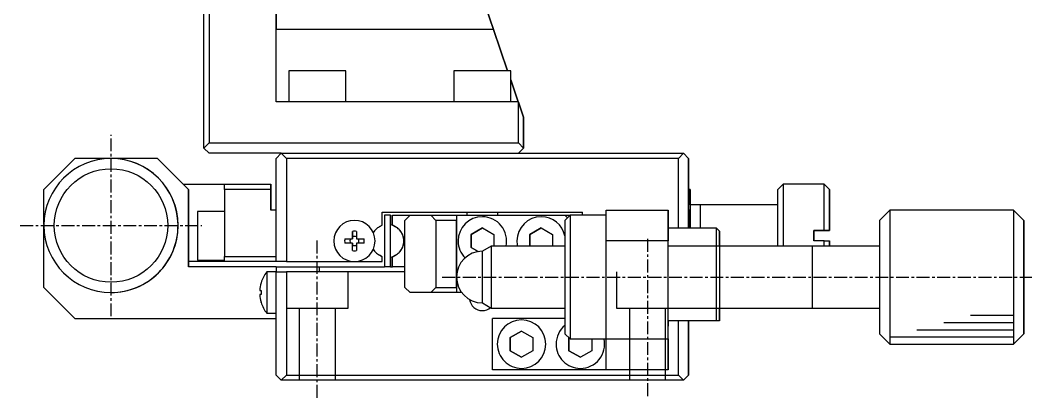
# Model space of a CAD drawing. Extents: x 93 to 296, y 41 to 278.
# Drawn here: x 198.4 to 296.4, y 64.1 to 100.7 of the extents above; entities that cross this region are included whole.
import ezdxf

# ---------------------------------------------------------------- set-up
doc = ezdxf.new("R2010")
doc.units = 0
doc.linetypes.add('CENTER', pattern=[2, 1.25, -0.25, 0.25, -0.25])
doc.layers.get('0').update_dxf_attribs({"linetype": 'CONTINUOUS'})
doc.layers.add('CENTER', color=1, linetype='CENTER')

# ---------------------------------------------------------------- blocks, each defined once
blk = doc.blocks.new('AID5644')
at = {"color": 3, "linetype": 'CONTINUOUS'}
for p, q in [((322.014876, 89.365071), (328.790005, 89.365071)), ((324.627311, 90.065071), (328.790005, 90.065071)), ((319.40244, 88.665071), (328.790005, 88.665071)), ((316.790005, 87.965071), (328.790005, 87.965071))]:
    blk.add_line(p, q, dxfattribs=at)
at = {"color": 7, "linetype": 'CONTINUOUS'}
blk.add_line((316.790005, 87.265071), (328.790005, 87.265071), dxfattribs=at)

msp = doc.modelspace()

# ---------------------------------------------------------------- linework, layer by layer
at = {"color": 7, "linetype": 'CONTINUOUS'}
for p, q in [((223.159, 161.05), (223.159, 99.849)), ((223.159, 92.849), (223.159, 161.05)), ((244.232, 99.849), (223.159, 161.05)), ((223.159, 161.05), (244.232, 99.849)), ((216.659, 122.849), (216.659, 88.849)), ((216.159, 88.349), (216.159, 122.349)), ((245.61, 95.849), (244.232, 99.849)), ((244.232, 99.849), (245.609, 95.849)), ((227.159, 95.849), (224.409, 95.849)), ((224.409, 95.849), (224.409, 92.849)), ((229.909, 95.849), (227.159, 95.849)), ((229.909, 92.849), (229.909, 95.849)), ((243.159, 95.849), (240.409, 95.849)), ((240.409, 95.849), (240.409, 92.849)), ((245.909, 95.849), (243.159, 95.849)), ((245.909, 92.849), (245.909, 95.849)), ((246.643, 92.849), (245.909, 94.981)), ((245.909, 94.98), (246.642, 92.849)), ((246.642, 92.849), (223.159, 92.849)), ((246.642, 92.849), (246.642, 92.849)), ((246.659, 92.801), (246.642, 92.849)), ((246.643, 92.849), (246.659, 92.801)), ((246.643, 92.849), (246.643, 92.849)), ((247.159, 91.349), (246.659, 92.801)), ((246.659, 92.801), (247.159, 91.349)), ((246.659, 88.849), (246.659, 92.801)), ((247.159, 88.349), (247.159, 91.349)), ((247.159, 91.349), (247.159, 91.349)), ((247.159, 91.349), (247.159, 88.349)), ((216.659, 88.849), (216.159, 88.349)), ((216.159, 88.349), (216.659, 87.849)), ((216.659, 88.849), (246.659, 88.849)), ((247.159, 88.349), (246.659, 88.849)), ((247.159, 88.349), (246.659, 87.849)), ((246.659, 87.849), (247.159, 88.349)), ((247.159, 88.349), (247.159, 88.349)), ((203.659, 87.349), (200.659, 84.349)), ((207.158, 87.349), (203.659, 87.349)), ((211.659, 87.349), (207.158, 87.349)), ((207.158, 87.349), (207.158, 87.349)), ((211.659, 87.349), (214.659, 84.349)), ((214.659, 84.349), (211.659, 87.349)), ((211.659, 87.349), (211.659, 87.349)), ((223.659, 87.849), (216.659, 87.849)), ((223.159, 87.349), (223.659, 87.849)), ((223.159, 77.349), (223.159, 87.349)), ((223.659, 87.849), (224.159, 87.349)), ((223.659, 87.849), (225.659, 87.849)), ((262.159, 87.349), (224.159, 87.349)), ((224.159, 87.349), (224.159, 77.349)), ((225.659, 87.849), (241.659, 87.849)), ((225.659, 87.849), (225.659, 87.849)), ((225.659, 87.849), (225.659, 87.849)), ((241.659, 87.849), (241.859, 87.849)), ((241.659, 87.849), (241.659, 87.849)), ((241.859, 87.849), (257.659, 87.849)), ((241.859, 87.849), (241.859, 87.849)), ((257.659, 87.849), (262.659, 87.849)), ((257.659, 87.849), (257.659, 87.849)), ((257.659, 87.849), (257.659, 87.849)), ((262.159, 87.349), (262.659, 87.849)), ((262.159, 80.599), (262.159, 87.349)), ((263.159, 87.349), (262.659, 87.849)), ((262.659, 87.849), (263.159, 87.349)), ((262.659, 87.849), (262.659, 87.849)), ((263.159, 87.349), (263.159, 80.599)), ((263.159, 84.349), (263.159, 87.349)), ((263.159, 87.349), (263.159, 87.349)), ((200.659, 80.94), (200.659, 84.349)), ((214.159, 84.849), (218.159, 84.849)), ((214.659, 84.349), (214.659, 76.849)), ((214.659, 76.849), (214.659, 84.349)), ((214.659, 84.349), (214.659, 84.349)), ((218.159, 84.849), (222.659, 84.849)), ((218.159, 84.349), (218.159, 84.849)), ((218.159, 84.349), (218.159, 77.849)), ((222.659, 84.349), (218.159, 84.349)), ((222.659, 84.349), (222.659, 84.849)), ((222.659, 84.849), (222.659, 84.349)), ((222.659, 84.849), (222.659, 84.849)), ((222.659, 84.349), (222.659, 82.349)), ((222.659, 82.349), (222.659, 84.349)), ((263.159, 82.349), (263.159, 84.349)), ((263.309, 84.349), (263.159, 84.349)), ((263.309, 82.849), (263.309, 84.349)), ((263.309, 84.349), (263.309, 82.349)), ((263.309, 84.349), (263.309, 84.349)), ((272.309, 84.849), (271.809, 84.349)), ((271.809, 79.849), (271.809, 84.349)), ((276.309, 84.849), (272.309, 84.849)), ((272.309, 84.849), (272.309, 79.849)), ((276.309, 80.349), (276.309, 84.849)), ((276.809, 84.349), (276.309, 84.849)), ((276.809, 80.349), (276.809, 84.349)), ((276.809, 84.349), (276.809, 80.349)), ((264.309, 82.849), (263.309, 82.849)), ((263.309, 82.849), (263.309, 80.599)), ((271.809, 82.849), (264.309, 82.849)), ((264.309, 80.599), (264.309, 82.849)), ((264.309, 80.599), (264.309, 82.849)), ((218.159, 82.199), (215.559, 82.199)), ((215.559, 82.199), (215.559, 77.499)), ((223.159, 82.349), (222.659, 82.349)), ((233.459, 82.149), (244.459, 82.149)), ((233.459, 80.893), (233.459, 82.149)), ((233.459, 80.893), (233.459, 82.149)), ((233.659, 81.849), (233.659, 76.849)), ((234.259, 81.849), (233.659, 81.849)), ((234.259, 76.849), (234.259, 81.849)), ((234.259, 81.849), (234.259, 80.908)), ((234.259, 81.849), (234.259, 81.849)), ((234.459, 81.849), (236.158, 81.849)), ((234.459, 80.893), (234.459, 81.849)), ((236.158, 81.849), (235.658, 81.349)), ((236.158, 81.849), (236.859, 81.849)), ((236.859, 81.849), (238.158, 81.849)), ((236.859, 81.849), (236.859, 81.849)), ((238.158, 81.849), (240.658, 81.849)), ((238.658, 81.349), (238.158, 81.849)), ((240.658, 81.849), (246.859, 81.849)), ((240.658, 81.849), (240.658, 75.881)), ((240.658, 81.849), (240.658, 81.849)), ((240.658, 81.849), (240.658, 81.349)), ((241.659, 82.149), (241.659, 81.849)), ((244.459, 82.149), (244.659, 82.149)), ((244.459, 82.149), (244.459, 82.149)), ((244.659, 82.149), (252.859, 82.149)), ((244.659, 81.849), (244.659, 82.149)), ((246.859, 81.849), (251.158, 81.849)), ((246.859, 81.849), (246.859, 81.849)), ((251.658, 81.849), (251.158, 81.349)), ((251.408, 81.599), (251.158, 81.849)), ((251.159, 81.849), (251.408, 81.599)), ((251.159, 81.849), (251.658, 81.849)), ((255.158, 81.849), (251.658, 81.849)), ((252.859, 81.849), (252.859, 82.149)), ((255.158, 82.349), (261.158, 82.349)), ((255.158, 79.349), (255.158, 82.349)), ((261.158, 80.599), (261.158, 82.349)), ((261.158, 82.349), (261.158, 82.349)), ((261.158, 82.349), (261.158, 79.349)), ((263.159, 80.599), (263.159, 82.349)), ((263.309, 80.599), (263.309, 82.349)), ((263.309, 80.599), (263.309, 81.499)), ((282.658, 82.349), (281.658, 81.349)), ((294.658, 82.349), (282.658, 82.349)), ((295.658, 81.349), (294.658, 82.349)), ((200.659, 74.849), (200.659, 80.758)), ((233.165, 80.724), (233.459, 80.893)), ((233.193, 80.739), (233.459, 80.893)), ((233.459, 80.893), (233.459, 80.893)), ((234.259, 77.699), (234.259, 80.999)), ((234.259, 80.908), (234.259, 80.999)), ((234.259, 80.999), (234.259, 80.908)), ((234.259, 80.908), (234.259, 80.999)), ((234.259, 80.999), (234.259, 80.908)), ((234.259, 80.908), (234.259, 80.999)), ((234.259, 80.999), (234.259, 80.908)), ((234.259, 80.908), (234.259, 80.999)), ((234.259, 80.999), (234.259, 80.908)), ((234.259, 80.908), (234.259, 80.999)), ((234.259, 80.999), (234.259, 80.908)), ((234.259, 80.908), (234.259, 80.999)), ((234.259, 80.999), (234.259, 80.908)), ((234.259, 80.908), (234.259, 80.999)), ((234.259, 80.999), (234.259, 80.908)), ((234.259, 80.999), (234.259, 80.908)), ((234.459, 80.893), (234.752, 80.724)), ((235.658, 74.849), (235.658, 81.349)), ((238.658, 81.349), (238.658, 74.849)), ((240.658, 81.349), (238.658, 81.349)), ((240.658, 74.849), (240.658, 81.349)), ((243.158, 80.619), (242.058, 79.984)), ((242.058, 79.984), (243.158, 80.619)), ((243.158, 80.619), (244.258, 79.984)), ((248.858, 80.619), (247.758, 79.984)), ((247.758, 79.984), (248.858, 80.619)), ((248.858, 80.619), (249.958, 79.984)), ((265.858, 80.599), (261.158, 80.599)), ((261.158, 75.849), (261.158, 80.599)), ((265.858, 71.599), (265.858, 80.599)), ((266.158, 80.299), (265.858, 80.599)), ((229.83, 79.549), (230.559, 79.549)), ((230.559, 80.278), (230.559, 79.735)), ((230.559, 79.549), (230.559, 80.278)), ((230.559, 79.735), (230.559, 79.549)), ((230.959, 80.278), (230.959, 79.549)), ((230.959, 79.549), (231.687, 79.549)), ((242.058, 79.984), (242.058, 78.714)), ((242.058, 78.714), (242.058, 79.984)), ((244.258, 79.984), (244.258, 78.849)), ((247.758, 79.984), (247.758, 78.849)), ((247.758, 78.849), (247.758, 79.984)), ((249.958, 79.984), (249.958, 78.849)), ((266.158, 78.849), (266.158, 80.299)), ((266.158, 80.299), (266.158, 71.599)), ((271.809, 78.849), (271.809, 79.849)), ((272.309, 79.849), (272.309, 78.849)), ((275.309, 80.349), (276.309, 80.349)), ((276.309, 80.349), (275.309, 80.349)), ((275.309, 80.349), (275.309, 80.349)), ((275.309, 79.349), (275.309, 80.349)), ((275.309, 80.349), (275.309, 79.349)), ((276.309, 80.349), (276.809, 80.349)), ((276.809, 80.349), (276.309, 80.349)), ((276.809, 80.349), (276.809, 80.349)), ((230.559, 79.149), (229.83, 79.149)), ((230.559, 79.149), (230.559, 78.963)), ((230.559, 78.42), (230.559, 79.149)), ((230.559, 78.42), (230.559, 78.963)), ((231.687, 79.149), (230.959, 79.149)), ((230.959, 79.149), (230.959, 78.42)), ((242.058, 78.714), (242.749, 78.315)), ((242.749, 78.315), (242.058, 78.714)), ((244.024, 78.849), (243.158, 78.349)), ((251.158, 78.849), (244.024, 78.849)), ((244.024, 78.849), (244.024, 75.822)), ((255.158, 69.849), (255.158, 79.349)), ((261.158, 79.349), (255.158, 79.349)), ((261.158, 69.849), (261.158, 79.349)), ((275.163, 78.849), (261.158, 78.849)), ((281.658, 78.849), (275.153, 78.849)), ((276.309, 79.349), (275.309, 79.349)), ((276.309, 78.849), (276.309, 79.349)), ((276.309, 79.349), (276.809, 79.349)), ((276.809, 79.349), (276.809, 78.849)), ((276.809, 78.849), (276.809, 79.349)), ((276.809, 79.349), (276.809, 79.349)), ((215.559, 77.499), (218.159, 77.499)), ((218.159, 77.849), (223.159, 77.849)), ((218.159, 77.349), (218.159, 77.849)), ((233.459, 77.805), (233.165, 77.974)), ((233.459, 77.805), (233.193, 77.959)), ((233.459, 77.349), (233.459, 77.805)), ((233.459, 77.805), (233.459, 77.805)), ((233.459, 77.349), (233.459, 77.805)), ((234.259, 77.699), (234.259, 77.79)), ((234.259, 77.699), (234.259, 77.79)), ((234.259, 77.699), (234.259, 77.79)), ((234.259, 77.699), (234.259, 77.79)), ((234.259, 77.699), (234.259, 77.79)), ((234.259, 77.699), (234.259, 77.79)), ((234.259, 77.699), (234.259, 77.79)), ((234.259, 77.79), (234.259, 77.699)), ((234.259, 77.79), (234.259, 77.699)), ((234.259, 77.79), (234.259, 77.699)), ((234.259, 77.79), (234.259, 77.699)), ((234.259, 77.79), (234.259, 76.849)), ((234.259, 77.79), (234.259, 77.699)), ((234.259, 77.79), (234.259, 77.699)), ((234.259, 77.79), (234.259, 77.699)), ((234.259, 77.79), (234.259, 77.699)), ((234.752, 77.974), (234.459, 77.805)), ((234.459, 76.849), (234.459, 77.805)), ((234.659, 77.924), (234.659, 77.92)), ((243.158, 75.826), (243.158, 78.349)), ((218.159, 77.349), (214.659, 77.349)), ((223.159, 76.849), (214.659, 76.849)), ((223.159, 77.349), (218.159, 77.349)), ((224.159, 77.349), (223.159, 77.349)), ((223.159, 76.849), (227.359, 76.849)), ((223.159, 76.849), (223.159, 76.349)), ((224.159, 77.349), (230.759, 77.349)), ((227.359, 76.849), (233.659, 76.849)), ((227.359, 76.349), (227.359, 76.849)), ((230.759, 77.349), (233.459, 77.349)), ((233.459, 77.349), (233.459, 77.349)), ((234.259, 76.849), (233.659, 76.849)), ((234.259, 76.849), (234.459, 76.849)), ((234.259, 76.849), (234.259, 76.849)), ((235.658, 76.849), (234.459, 76.849)), ((222.261, 76.349), (222.261, 72.349)), ((223.159, 76.349), (222.261, 76.349)), ((223.159, 66.349), (223.159, 76.349)), ((223.159, 76.349), (224.159, 76.349)), ((224.159, 76.349), (224.159, 66.349)), ((235.658, 76.349), (224.159, 76.349)), ((240.658, 75.817), (240.658, 74.349)), ((243.158, 73.349), (243.158, 75.826)), ((244.024, 75.822), (244.024, 72.849)), ((261.158, 71.599), (261.158, 75.849)), ((200.659, 74.849), (203.659, 71.849)), ((221.572, 74.549), (221.703, 74.549)), ((221.703, 75.278), (221.703, 75.299)), ((221.703, 75.299), (221.703, 75.278)), ((221.703, 74.549), (221.703, 74.149)), ((235.658, 74.849), (236.158, 74.349)), ((238.158, 74.349), (238.658, 74.849)), ((238.658, 74.849), (240.658, 74.849)), ((240.658, 74.849), (240.658, 74.349)), ((207.158, 74.349), (207.158, 74.349)), ((221.703, 74.149), (221.572, 74.149)), ((238.158, 74.349), (236.158, 74.349)), ((240.658, 74.349), (238.158, 74.349)), ((241.158, 74.349), (240.658, 74.349)), ((240.658, 74.349), (240.658, 74.349)), ((221.703, 73.42), (221.703, 73.399)), ((221.703, 73.399), (221.703, 73.42)), ((243.158, 73.349), (244.024, 72.849)), ((244.024, 72.849), (251.158, 72.849)), ((261.158, 72.849), (275.163, 72.849)), ((266.158, 71.599), (266.158, 72.849)), ((275.153, 72.849), (281.658, 72.849)), ((203.659, 71.849), (223.159, 71.849)), ((222.261, 72.349), (223.159, 72.349)), ((244.158, 66.849), (244.158, 71.849)), ((251.158, 71.849), (244.158, 71.849)), ((265.858, 71.599), (261.158, 71.599)), ((261.158, 71.599), (261.158, 71.099)), ((261.158, 71.099), (261.158, 71.599)), ((261.159, 66.849), (261.159, 71.599)), ((262.159, 66.349), (262.159, 71.599)), ((263.159, 66.349), (263.159, 71.599)), ((263.159, 71.599), (263.159, 66.349)), ((263.159, 71.599), (263.159, 71.549)), ((263.159, 71.599), (263.159, 71.549)), ((266.158, 71.599), (265.858, 71.599)), ((246.958, 70.619), (245.858, 69.984)), ((245.858, 69.984), (246.958, 70.619)), ((246.958, 70.619), (248.058, 69.984)), ((263.159, 71.549), (263.159, 71.549)), ((245.858, 69.984), (245.858, 68.714)), ((245.858, 68.714), (245.858, 69.984)), ((248.058, 69.984), (248.058, 68.714)), ((251.158, 70.349), (251.658, 69.849)), ((251.558, 69.949), (251.558, 68.714)), ((251.558, 68.714), (251.558, 69.949)), ((251.658, 69.849), (255.158, 69.849)), ((253.758, 69.849), (253.758, 68.714)), ((255.158, 69.849), (261.158, 69.849)), ((255.158, 66.849), (255.158, 69.849)), ((261.158, 69.849), (261.158, 66.849)), ((263.159, 67.774), (263.159, 69.924)), ((263.159, 69.924), (263.159, 68.849)), ((263.159, 67.774), (263.159, 69.924)), ((263.159, 69.924), (263.159, 68.849)), ((281.658, 70.349), (282.658, 69.349)), ((294.658, 69.349), (295.658, 70.349)), ((245.858, 68.714), (246.958, 68.079)), ((246.958, 68.079), (245.858, 68.714)), ((248.058, 68.714), (246.958, 68.079)), ((251.558, 68.714), (252.658, 68.079)), ((252.658, 68.079), (251.558, 68.714)), ((253.758, 68.714), (252.658, 68.079)), ((263.159, 68.849), (263.159, 67.774)), ((263.159, 68.849), (263.159, 67.774)), ((255.158, 66.849), (244.158, 66.849)), ((261.158, 66.849), (255.158, 66.849)), ((261.158, 66.849), (261.159, 66.849)), ((223.659, 65.849), (223.159, 66.349)), ((224.159, 66.349), (223.659, 65.849)), ((262.659, 65.849), (223.659, 65.849)), ((224.159, 66.349), (262.159, 66.349)), ((262.659, 65.849), (262.159, 66.349)), ((262.659, 65.849), (263.159, 66.349)), ((263.159, 66.349), (262.659, 65.849)), ((262.659, 65.849), (263.009, 66.199)), ((263.009, 66.199), (262.659, 65.849)), ((262.659, 65.849), (262.659, 65.849)), ((262.659, 65.849), (262.659, 65.849)), ((262.659, 65.849), (262.659, 65.849)), ((263.009, 66.199), (263.009, 66.199)), ((263.159, 66.349), (263.159, 66.349))]:
    msp.add_line(p, q, dxfattribs=at)
at = {"color": 9, "linetype": 'CONTINUOUS'}
for p, q in [((244.232, 99.849), (223.159, 99.849)), ((263.309, 82.349), (263.159, 82.349)), ((275.158, 75.822), (275.158, 78.849)), ((275.158, 72.849), (275.158, 75.822))]:
    msp.add_line(p, q, dxfattribs=at)
at = {"color": 3, "linetype": 'CONTINUOUS'}
for p, q in [((230.159, 72.849), (230.159, 76.349)), ((256.159, 76.349), (256.159, 72.849)), ((224.159, 72.849), (230.159, 72.849)), ((225.409, 72.849), (225.409, 65.849)), ((225.409, 72.849), (225.409, 65.849)), ((228.909, 65.849), (228.909, 72.849)), ((228.909, 65.849), (228.909, 72.849)), ((256.159, 72.849), (262.159, 72.849)), ((257.409, 72.849), (257.409, 65.849)), ((257.409, 72.849), (257.409, 65.849)), ((260.909, 65.849), (260.909, 72.849)), ((260.909, 65.849), (260.909, 72.849))]:
    msp.add_line(p, q, dxfattribs=at)
at = {"color": 7, "linetype": 'CONTINUOUS'}
for points in [[(223.159, 92.849, 0), (223.159, 92.85, 0), (223.159, 92.851, 0), (223.159, 92.854, 0), (223.159, 92.857, 0), (223.159, 92.862, 0), (223.159, 92.868, 0), (223.159, 92.875, 0), (223.159, 92.883, 0), (223.159, 92.892, 0), (223.159, 92.902, 0), (223.159, 92.913, 0), (223.159, 92.925, 0), (223.159, 92.938, 0), (223.159, 92.952, 0), (223.159, 92.967, 0), (223.159, 92.984, 0), (223.159, 93.001, 0), (223.159, 93.019, 0), (223.159, 93.038, 0), (223.159, 93.059, 0), (223.159, 93.08, 0), (223.159, 93.103, 0), (223.159, 93.126, 0), (223.159, 93.15, 0), (223.159, 93.176, 0), (223.159, 93.202, 0), (223.159, 93.23, 0), (223.159, 93.258, 0), (223.159, 93.288, 0), (223.159, 93.318, 0), (223.159, 93.349, 0), (223.159, 93.382, 0), (223.159, 93.415, 0), (223.159, 93.45, 0), (223.159, 93.485, 0), (223.159, 93.521, 0), (223.159, 93.558, 0), (223.159, 93.596, 0), (223.159, 93.635, 0), (223.159, 93.675, 0), (223.159, 93.716, 0), (223.159, 93.758, 0), (223.159, 93.801, 0), (223.159, 93.845, 0), (223.159, 93.889, 0), (223.159, 93.935, 0), (223.159, 93.981, 0), (223.159, 94.029, 0), (223.159, 94.077, 0), (223.159, 94.126, 0), (223.159, 94.176, 0), (223.159, 94.227, 0), (223.159, 94.278, 0), (223.159, 94.331, 0), (223.159, 94.384, 0), (223.159, 94.438, 0), (223.159, 94.493, 0), (223.159, 94.549, 0), (223.159, 94.605, 0), (223.159, 94.662, 0), (223.159, 94.72, 0), (223.159, 94.779, 0), (223.159, 94.839, 0), (223.159, 94.899, 0), (223.159, 94.96, 0), (223.159, 95.022, 0), (223.159, 95.085, 0), (223.159, 95.148, 0), (223.159, 95.212, 0), (223.159, 95.277, 0), (223.159, 95.342, 0), (223.159, 95.408, 0), (223.159, 95.475, 0), (223.159, 95.542, 0), (223.159, 95.61, 0), (223.159, 95.679, 0), (223.159, 95.748, 0), (223.159, 95.818, 0), (223.159, 95.889, 0), (223.159, 95.96, 0), (223.159, 96.032, 0), (223.159, 96.104, 0), (223.159, 96.177, 0), (223.159, 96.25, 0), (223.159, 96.324, 0), (223.159, 96.399, 0), (223.159, 96.474, 0), (223.159, 96.549, 0), (223.159, 96.625, 0), (223.159, 96.702, 0), (223.159, 96.779, 0), (223.159, 96.856, 0), (223.159, 96.934, 0), (223.159, 97.012, 0), (223.159, 97.091, 0), (223.159, 97.17, 0), (223.159, 97.25, 0), (223.159, 97.33, 0), (223.159, 97.41, 0), (223.159, 97.491, 0), (223.159, 97.572, 0), (223.159, 97.653, 0), (223.159, 97.735, 0), (223.159, 97.817, 0), (223.159, 97.899, 0), (223.159, 97.982, 0), (223.159, 98.065, 0), (223.159, 98.148, 0), (223.159, 98.232, 0), (223.159, 98.315, 0), (223.159, 98.399, 0), (223.159, 98.483, 0), (223.159, 98.568, 0), (223.159, 98.652, 0), (223.159, 98.737, 0), (223.159, 98.822, 0), (223.159, 98.907, 0), (223.159, 98.992, 0), (223.159, 99.077, 0), (223.159, 99.163, 0), (223.159, 99.248, 0), (223.159, 99.334, 0), (223.159, 99.42, 0), (223.159, 99.505, 0), (223.159, 99.591, 0), (223.159, 99.677, 0), (223.159, 99.763, 0), (223.159, 99.849, 0)], [(251.658, 81.849, 0), (251.658, 81.847, 0), (251.658, 81.842, 0), (251.658, 81.833, 0), (251.658, 81.82, 0), (251.658, 81.804, 0), (251.658, 81.784, 0), (251.658, 81.761, 0), (251.658, 81.734, 0), (251.658, 81.703, 0), (251.658, 81.669, 0), (251.658, 81.632, 0), (251.658, 81.591, 0), (251.658, 81.546, 0), (251.658, 81.498, 0), (251.658, 81.447, 0), (251.658, 81.392, 0), (251.658, 81.334, 0), (251.658, 81.273, 0), (251.658, 81.208, 0), (251.658, 81.141, 0), (251.658, 81.07, 0), (251.658, 80.995, 0), (251.658, 80.918, 0), (251.658, 80.838, 0), (251.658, 80.754, 0), (251.658, 80.668, 0), (251.658, 80.579, 0), (251.658, 80.487, 0), (251.658, 80.392, 0), (251.658, 80.295, 0), (251.658, 80.195, 0), (251.658, 80.092, 0), (251.658, 79.986, 0), (251.658, 79.878, 0), (251.658, 79.768, 0), (251.658, 79.655, 0), (251.658, 79.54, 0), (251.658, 79.423, 0), (251.658, 79.304, 0), (251.658, 79.182, 0), (251.658, 79.059, 0), (251.658, 78.934, 0), (251.658, 78.806, 0), (251.658, 78.677, 0), (251.658, 78.547, 0), (251.658, 78.414, 0), (251.658, 78.28, 0), (251.658, 78.145, 0), (251.658, 78.008, 0), (251.658, 77.87, 0), (251.658, 77.731, 0), (251.658, 77.591, 0), (251.658, 77.449, 0), (251.658, 77.307, 0), (251.658, 77.164, 0), (251.658, 77.019, 0), (251.658, 76.875, 0), (251.658, 76.729, 0), (251.658, 76.583, 0), (251.658, 76.437, 0), (251.658, 76.29, 0), (251.658, 76.143, 0), (251.658, 75.996, 0), (251.658, 75.849, 0), (251.658, 75.702, 0), (251.658, 75.555, 0), (251.658, 75.408, 0), (251.658, 75.261, 0), (251.658, 75.115, 0), (251.658, 74.969, 0), (251.658, 74.823, 0), (251.658, 74.678, 0), (251.658, 74.534, 0), (251.658, 74.391, 0), (251.658, 74.249, 0), (251.658, 74.107, 0), (251.658, 73.967, 0), (251.658, 73.828, 0), (251.658, 73.69, 0), (251.658, 73.553, 0), (251.658, 73.418, 0), (251.658, 73.284, 0), (251.658, 73.151, 0), (251.658, 73.021, 0), (251.658, 72.892, 0), (251.658, 72.764, 0), (251.658, 72.639, 0), (251.658, 72.516, 0), (251.658, 72.394, 0), (251.658, 72.275, 0), (251.658, 72.158, 0), (251.658, 72.043, 0), (251.658, 71.93, 0), (251.658, 71.82, 0), (251.658, 71.712, 0), (251.658, 71.606, 0), (251.658, 71.504, 0), (251.658, 71.403, 0), (251.658, 71.306, 0), (251.658, 71.211, 0), (251.658, 71.119, 0), (251.658, 71.03, 0), (251.658, 70.944, 0), (251.658, 70.86, 0), (251.658, 70.78, 0), (251.658, 70.703, 0), (251.658, 70.629, 0), (251.658, 70.558, 0), (251.658, 70.49, 0), (251.658, 70.425, 0), (251.658, 70.364, 0), (251.658, 70.306, 0), (251.658, 70.251, 0), (251.658, 70.2, 0), (251.658, 70.152, 0), (251.658, 70.107, 0), (251.658, 70.066, 0), (251.658, 70.029, 0), (251.658, 69.995, 0), (251.658, 69.964, 0), (251.658, 69.937, 0), (251.658, 69.914, 0), (251.658, 69.894, 0), (251.658, 69.878, 0), (251.658, 69.865, 0), (251.658, 69.856, 0), (251.658, 69.851, 0), (251.658, 69.849, 0)], [(282.658, 82.349, 0), (282.658, 82.349, 0), (282.658, 82.347, 0), (282.658, 82.344, 0), (282.658, 82.341, 0), (282.658, 82.337, 0), (282.658, 82.331, 0), (282.658, 82.325, 0), (282.658, 82.317, 0), (282.658, 82.309, 0), (282.658, 82.299, 0), (282.658, 82.289, 0), (282.658, 82.278, 0), (282.658, 82.266, 0), (282.658, 82.252, 0), (282.658, 82.238, 0), (282.658, 82.223, 0), (282.658, 82.206, 0), (282.658, 82.189, 0), (282.658, 82.171, 0), (282.658, 82.152, 0), (282.658, 82.132, 0), (282.658, 82.111, 0), (282.658, 82.089, 0), (282.658, 82.066, 0), (282.658, 82.042, 0), (282.658, 82.017, 0), (282.658, 81.991, 0), (282.658, 81.965, 0), (282.658, 81.937, 0), (282.658, 81.909, 0), (282.658, 81.879, 0), (282.658, 81.849, 0), (282.658, 81.817, 0), (282.658, 81.785, 0), (282.658, 81.752, 0), (282.658, 81.718, 0), (282.658, 81.683, 0), (282.658, 81.647, 0), (282.658, 81.61, 0), (282.658, 81.573, 0), (282.658, 81.534, 0), (282.658, 81.495, 0), (282.658, 81.455, 0), (282.658, 81.414, 0), (282.658, 81.372, 0), (282.658, 81.329, 0), (282.658, 81.286, 0), (282.658, 81.241, 0), (282.658, 81.196, 0), (282.658, 81.15, 0), (282.658, 81.103, 0), (282.658, 81.055, 0), (282.658, 81.007, 0), (282.658, 80.958, 0), (282.658, 80.908, 0), (282.658, 80.857, 0), (282.658, 80.806, 0), (282.658, 80.753, 0), (282.658, 80.7, 0), (282.658, 80.647, 0), (282.658, 80.592, 0), (282.658, 80.537, 0), (282.658, 80.481, 0), (282.658, 80.424, 0), (282.658, 80.367, 0), (282.658, 80.309, 0), (282.658, 80.25, 0), (282.658, 80.191, 0), (282.658, 80.131, 0), (282.658, 80.07, 0), (282.658, 80.009, 0), (282.658, 79.947, 0), (282.658, 79.884, 0), (282.658, 79.821, 0), (282.658, 79.757, 0), (282.658, 79.693, 0), (282.658, 79.628, 0), (282.658, 79.562, 0), (282.658, 79.496, 0), (282.658, 79.43, 0), (282.658, 79.362, 0), (282.658, 79.294, 0), (282.658, 79.226, 0), (282.658, 79.157, 0), (282.658, 79.088, 0), (282.658, 79.018, 0), (282.658, 78.948, 0), (282.658, 78.877, 0), (282.658, 78.806, 0), (282.658, 78.734, 0), (282.658, 78.662, 0), (282.658, 78.59, 0), (282.658, 78.517, 0), (282.658, 78.444, 0), (282.658, 78.37, 0), (282.658, 78.296, 0), (282.658, 78.221, 0), (282.658, 78.146, 0), (282.658, 78.071, 0), (282.658, 77.995, 0), (282.658, 77.919, 0), (282.658, 77.843, 0), (282.658, 77.767, 0), (282.658, 77.69, 0), (282.658, 77.613, 0), (282.658, 77.536, 0), (282.658, 77.458, 0), (282.658, 77.38, 0), (282.658, 77.302, 0), (282.658, 77.224, 0), (282.658, 77.145, 0), (282.658, 77.067, 0), (282.658, 76.988, 0), (282.658, 76.909, 0), (282.658, 76.829, 0), (282.658, 76.75, 0), (282.658, 76.67, 0), (282.658, 76.591, 0), (282.658, 76.511, 0), (282.658, 76.431, 0), (282.658, 76.351, 0), (282.658, 76.271, 0), (282.658, 76.191, 0), (282.658, 76.111, 0), (282.658, 76.031, 0), (282.658, 75.951, 0), (282.658, 75.87, 0), (282.658, 75.79, 0)], [(294.658, 82.349, 0), (294.658, 82.347, 0), (294.658, 82.341, 0), (294.658, 82.331, 0), (294.658, 82.318, 0), (294.658, 82.3, 0), (294.658, 82.279, 0), (294.658, 82.253, 0), (294.658, 82.224, 0), (294.658, 82.191, 0), (294.658, 82.154, 0), (294.658, 82.114, 0), (294.658, 82.069, 0), (294.658, 82.021, 0), (294.658, 81.969, 0), (294.658, 81.913, 0), (294.658, 81.854, 0), (294.658, 81.791, 0), (294.658, 81.725, 0), (294.658, 81.655, 0), (294.658, 81.582, 0), (294.658, 81.505, 0), (294.658, 81.424, 0), (294.658, 81.341, 0), (294.658, 81.254, 0), (294.658, 81.163, 0), (294.658, 81.07, 0), (294.658, 80.973, 0), (294.658, 80.874, 0), (294.658, 80.771, 0), (294.658, 80.665, 0), (294.658, 80.557, 0), (294.658, 80.445, 0), (294.658, 80.331, 0), (294.658, 80.214, 0), (294.658, 80.095, 0), (294.658, 79.973, 0), (294.658, 79.848, 0), (294.658, 79.721, 0), (294.658, 79.592, 0), (294.658, 79.46, 0), (294.658, 79.326, 0), (294.658, 79.191, 0), (294.658, 79.053, 0), (294.658, 78.913, 0), (294.658, 78.772, 0), (294.658, 78.628, 0), (294.658, 78.483, 0), (294.658, 78.337, 0), (294.658, 78.188, 0), (294.658, 78.039, 0), (294.658, 77.888, 0), (294.658, 77.736, 0), (294.658, 77.583, 0), (294.658, 77.428, 0), (294.658, 77.273, 0), (294.658, 77.117, 0), (294.658, 76.96, 0), (294.658, 76.803, 0), (294.658, 76.645, 0), (294.658, 76.486, 0), (294.658, 76.327, 0), (294.658, 76.168, 0), (294.658, 76.008, 0), (294.658, 75.849, 0), (294.658, 75.689, 0), (294.658, 75.53, 0), (294.658, 75.371, 0), (294.658, 75.212, 0), (294.658, 75.053, 0), (294.658, 74.895, 0), (294.658, 74.738, 0), (294.658, 74.581, 0), (294.658, 74.425, 0), (294.658, 74.27, 0), (294.658, 74.115, 0), (294.658, 73.962, 0), (294.658, 73.81, 0), (294.658, 73.659, 0), (294.658, 73.51, 0), (294.658, 73.362, 0), (294.658, 73.215, 0), (294.658, 73.07, 0), (294.658, 72.927, 0), (294.658, 72.785, 0), (294.658, 72.645, 0), (294.658, 72.507, 0), (294.658, 72.371, 0), (294.658, 72.238, 0), (294.658, 72.106, 0), (294.658, 71.977, 0), (294.658, 71.85, 0), (294.658, 71.725, 0), (294.658, 71.603, 0), (294.658, 71.484, 0), (294.658, 71.367, 0), (294.658, 71.253, 0), (294.658, 71.141, 0), (294.658, 71.033, 0), (294.658, 70.927, 0), (294.658, 70.824, 0), (294.658, 70.725, 0), (294.658, 70.628, 0), (294.658, 70.535, 0), (294.658, 70.444, 0), (294.658, 70.357, 0), (294.658, 70.274, 0), (294.658, 70.193, 0), (294.658, 70.117, 0), (294.658, 70.043, 0), (294.658, 69.973, 0), (294.658, 69.907, 0), (294.658, 69.844, 0), (294.658, 69.784, 0), (294.658, 69.729, 0), (294.658, 69.677, 0), (294.658, 69.629, 0), (294.658, 69.584, 0), (294.658, 69.544, 0), (294.658, 69.507, 0), (294.658, 69.474, 0), (294.658, 69.445, 0), (294.658, 69.419, 0), (294.658, 69.398, 0), (294.658, 69.38, 0), (294.658, 69.367, 0), (294.658, 69.357, 0), (294.658, 69.351, 0), (294.658, 69.349, 0)], [(251.158, 81.349, 0), (251.158, 81.347, 0), (251.158, 81.342, 0), (251.158, 81.334, 0), (251.158, 81.323, 0), (251.158, 81.308, 0), (251.158, 81.289, 0), (251.158, 81.268, 0), (251.158, 81.243, 0), (251.158, 81.215, 0), (251.158, 81.184, 0), (251.158, 81.15, 0), (251.158, 81.112, 0), (251.158, 81.071, 0), (251.158, 81.027, 0), (251.158, 80.98, 0), (251.158, 80.93, 0), (251.158, 80.877, 0), (251.158, 80.821, 0), (251.158, 80.762, 0), (251.158, 80.7, 0), (251.158, 80.634, 0), (251.158, 80.567, 0), (251.158, 80.496, 0), (251.158, 80.422, 0), (251.158, 80.346, 0), (251.158, 80.267, 0), (251.158, 80.185, 0), (251.158, 80.1, 0), (251.158, 80.014, 0), (251.158, 79.924, 0), (251.158, 79.832, 0), (251.158, 79.738, 0), (251.158, 79.641, 0), (251.158, 79.543, 0), (251.158, 79.441, 0), (251.158, 79.338, 0), (251.158, 79.233, 0), (251.158, 79.125, 0), (251.158, 79.016, 0), (251.158, 78.905, 0), (251.158, 78.791, 0), (251.158, 78.677, 0), (251.158, 78.56, 0), (251.158, 78.442, 0), (251.158, 78.322, 0), (251.158, 78.201, 0), (251.158, 78.078, 0), (251.158, 77.954, 0), (251.158, 77.828, 0), (251.158, 77.702, 0), (251.158, 77.574, 0), (251.158, 77.445, 0), (251.158, 77.316, 0), (251.158, 77.185, 0), (251.158, 77.054, 0), (251.158, 76.922, 0), (251.158, 76.789, 0), (251.158, 76.656, 0), (251.158, 76.522, 0), (251.158, 76.388, 0), (251.158, 76.254, 0), (251.158, 76.119, 0), (251.158, 75.984, 0), (251.158, 75.849, 0), (251.158, 75.714, 0), (251.158, 75.579, 0), (251.158, 75.444, 0), (251.158, 75.31, 0), (251.158, 75.176, 0), (251.158, 75.042, 0), (251.158, 74.909, 0), (251.158, 74.776, 0), (251.158, 74.644, 0), (251.158, 74.513, 0), (251.158, 74.382, 0), (251.158, 74.252, 0), (251.158, 74.124, 0), (251.158, 73.996, 0), (251.158, 73.87, 0), (251.158, 73.744, 0), (251.158, 73.62, 0), (251.158, 73.498, 0), (251.158, 73.376, 0), (251.158, 73.256, 0), (251.158, 73.138, 0), (251.158, 73.021, 0), (251.158, 72.906, 0), (251.158, 72.793, 0), (251.158, 72.682, 0), (251.158, 72.573, 0), (251.158, 72.465, 0), (251.158, 72.36, 0), (251.158, 72.257, 0), (251.158, 72.155, 0), (251.158, 72.056, 0), (251.158, 71.96, 0), (251.158, 71.866, 0), (251.158, 71.774, 0), (251.158, 71.684, 0), (251.158, 71.597, 0), (251.158, 71.513, 0), (251.158, 71.431, 0), (251.158, 71.352, 0), (251.158, 71.276, 0), (251.158, 71.202, 0), (251.158, 71.132, 0), (251.158, 71.064, 0), (251.158, 70.998, 0), (251.158, 70.936, 0), (251.158, 70.877, 0), (251.158, 70.821, 0), (251.158, 70.768, 0), (251.158, 70.718, 0), (251.158, 70.671, 0), (251.158, 70.627, 0), (251.158, 70.586, 0), (251.158, 70.548, 0), (251.158, 70.514, 0), (251.158, 70.483, 0), (251.158, 70.455, 0), (251.158, 70.43, 0), (251.158, 70.409, 0), (251.158, 70.39, 0), (251.158, 70.376, 0), (251.158, 70.364, 0), (251.158, 70.356, 0), (251.158, 70.351, 0), (251.158, 70.349, 0)], [(281.658, 81.349, 0), (281.658, 81.349, 0), (281.658, 81.347, 0), (281.658, 81.345, 0), (281.658, 81.342, 0), (281.658, 81.338, 0), (281.658, 81.334, 0), (281.658, 81.329, 0), (281.658, 81.322, 0), (281.658, 81.315, 0), (281.658, 81.307, 0), (281.658, 81.298, 0), (281.658, 81.289, 0), (281.658, 81.278, 0), (281.658, 81.267, 0), (281.658, 81.255, 0), (281.658, 81.242, 0), (281.658, 81.228, 0), (281.658, 81.214, 0), (281.658, 81.198, 0), (281.658, 81.182, 0), (281.658, 81.165, 0), (281.658, 81.147, 0), (281.658, 81.129, 0), (281.658, 81.109, 0), (281.658, 81.089, 0), (281.658, 81.068, 0), (281.658, 81.046, 0), (281.658, 81.024, 0), (281.658, 81, 0), (281.658, 80.976, 0), (281.658, 80.951, 0), (281.658, 80.925, 0), (281.658, 80.899, 0), (281.658, 80.872, 0), (281.658, 80.844, 0), (281.658, 80.815, 0), (281.658, 80.785, 0), (281.658, 80.755, 0), (281.658, 80.724, 0), (281.658, 80.692, 0), (281.658, 80.66, 0), (281.658, 80.626, 0), (281.658, 80.592, 0), (281.658, 80.558, 0), (281.658, 80.522, 0), (281.658, 80.486, 0), (281.658, 80.449, 0), (281.658, 80.412, 0), (281.658, 80.373, 0), (281.658, 80.334, 0), (281.658, 80.295, 0), (281.658, 80.254, 0), (281.658, 80.213, 0), (281.658, 80.172, 0), (281.658, 80.13, 0), (281.658, 80.087, 0), (281.658, 80.043, 0), (281.658, 79.999, 0), (281.658, 79.954, 0), (281.658, 79.909, 0), (281.658, 79.862, 0), (281.658, 79.816, 0), (281.658, 79.768, 0), (281.658, 79.72, 0), (281.658, 79.672, 0), (281.658, 79.623, 0), (281.658, 79.573, 0), (281.658, 79.523, 0), (281.658, 79.472, 0), (281.658, 79.421, 0), (281.658, 79.369, 0), (281.658, 79.316, 0), (281.658, 79.263, 0), (281.658, 79.21, 0), (281.658, 79.156, 0), (281.658, 79.102, 0), (281.658, 79.046, 0), (281.658, 78.991, 0), (281.658, 78.935, 0), (281.658, 78.879, 0), (281.658, 78.822, 0), (281.658, 78.764, 0), (281.658, 78.707, 0), (281.658, 78.648, 0), (281.658, 78.59, 0), (281.658, 78.531, 0), (281.658, 78.471, 0), (281.658, 78.411, 0), (281.658, 78.351, 0), (281.658, 78.29, 0), (281.658, 78.23, 0), (281.658, 78.168, 0), (281.658, 78.106, 0), (281.658, 78.044, 0), (281.658, 77.982, 0), (281.658, 77.919, 0), (281.658, 77.856, 0), (281.658, 77.793, 0), (281.658, 77.729, 0), (281.658, 77.665, 0), (281.658, 77.601, 0), (281.658, 77.537, 0), (281.658, 77.472, 0), (281.658, 77.407, 0), (281.658, 77.341, 0), (281.658, 77.276, 0), (281.658, 77.21, 0), (281.658, 77.144, 0), (281.658, 77.079, 0), (281.658, 77.012, 0), (281.658, 76.946, 0), (281.658, 76.879, 0), (281.658, 76.812, 0), (281.658, 76.746, 0), (281.658, 76.678, 0), (281.658, 76.611, 0), (281.658, 76.544, 0), (281.658, 76.477, 0), (281.658, 76.409, 0), (281.658, 76.342, 0), (281.658, 76.274, 0), (281.658, 76.206, 0), (281.658, 76.138, 0), (281.658, 76.071, 0), (281.658, 76.003, 0), (281.658, 75.935, 0), (281.658, 75.867, 0), (281.658, 75.799, 0)], [(295.658, 81.349, 0), (295.658, 81.347, 0), (295.658, 81.342, 0), (295.658, 81.334, 0), (295.658, 81.323, 0), (295.658, 81.308, 0), (295.658, 81.29, 0), (295.658, 81.268, 0), (295.658, 81.243, 0), (295.658, 81.215, 0), (295.658, 81.184, 0), (295.658, 81.15, 0), (295.658, 81.112, 0), (295.658, 81.071, 0), (295.658, 81.028, 0), (295.658, 80.981, 0), (295.658, 80.93, 0), (295.658, 80.877, 0), (295.658, 80.821, 0), (295.658, 80.762, 0), (295.658, 80.7, 0), (295.658, 80.635, 0), (295.658, 80.567, 0), (295.658, 80.496, 0), (295.658, 80.422, 0), (295.658, 80.346, 0), (295.658, 80.267, 0), (295.658, 80.185, 0), (295.658, 80.101, 0), (295.658, 80.014, 0), (295.658, 79.924, 0), (295.658, 79.832, 0), (295.658, 79.738, 0), (295.658, 79.641, 0), (295.658, 79.543, 0), (295.658, 79.442, 0), (295.658, 79.338, 0), (295.658, 79.233, 0), (295.658, 79.125, 0), (295.658, 79.016, 0), (295.658, 78.905, 0), (295.658, 78.791, 0), (295.658, 78.677, 0), (295.658, 78.56, 0), (295.658, 78.442, 0), (295.658, 78.322, 0), (295.658, 78.201, 0), (295.658, 78.078, 0), (295.658, 77.954, 0), (295.658, 77.828, 0), (295.658, 77.702, 0), (295.658, 77.574, 0), (295.658, 77.446, 0), (295.658, 77.316, 0), (295.658, 77.185, 0), (295.658, 77.054, 0), (295.658, 76.922, 0), (295.658, 76.789, 0), (295.658, 76.656, 0), (295.658, 76.522, 0), (295.658, 76.388, 0), (295.658, 76.254, 0), (295.658, 76.119, 0), (295.658, 75.984, 0), (295.658, 75.849, 0), (295.658, 75.714, 0), (295.658, 75.579, 0), (295.658, 75.444, 0), (295.658, 75.31, 0), (295.658, 75.176, 0), (295.658, 75.042, 0), (295.658, 74.909, 0), (295.658, 74.776, 0), (295.658, 74.644, 0), (295.658, 74.513, 0), (295.658, 74.382, 0), (295.658, 74.252, 0), (295.658, 74.124, 0), (295.658, 73.996, 0), (295.658, 73.87, 0), (295.658, 73.744, 0), (295.658, 73.62, 0), (295.658, 73.497, 0), (295.658, 73.376, 0), (295.658, 73.256, 0), (295.658, 73.138, 0), (295.658, 73.021, 0), (295.658, 72.906, 0), (295.658, 72.793, 0), (295.658, 72.682, 0), (295.658, 72.573, 0), (295.658, 72.465, 0), (295.658, 72.36, 0), (295.658, 72.257, 0), (295.658, 72.155, 0), (295.658, 72.056, 0), (295.658, 71.96, 0), (295.658, 71.866, 0), (295.658, 71.774, 0), (295.658, 71.684, 0), (295.658, 71.597, 0), (295.658, 71.513, 0), (295.658, 71.431, 0), (295.658, 71.352, 0), (295.658, 71.276, 0), (295.658, 71.202, 0), (295.658, 71.131, 0), (295.658, 71.064, 0), (295.658, 70.998, 0), (295.658, 70.936, 0), (295.658, 70.877, 0), (295.658, 70.821, 0), (295.658, 70.768, 0), (295.658, 70.718, 0), (295.658, 70.671, 0), (295.658, 70.627, 0), (295.658, 70.586, 0), (295.658, 70.548, 0), (295.658, 70.514, 0), (295.658, 70.483, 0), (295.658, 70.455, 0), (295.658, 70.43, 0), (295.658, 70.409, 0), (295.658, 70.39, 0), (295.658, 70.376, 0), (295.658, 70.364, 0), (295.658, 70.356, 0), (295.658, 70.351, 0), (295.658, 70.349, 0)], [(295.658, 75.899, 0), (295.658, 75.966, 0), (295.658, 76.033, 0), (295.658, 76.1, 0), (295.658, 76.167, 0), (295.658, 76.234, 0), (295.658, 76.301, 0), (295.658, 76.368, 0), (295.658, 76.434, 0), (295.658, 76.501, 0), (295.658, 76.568, 0), (295.658, 76.634, 0), (295.658, 76.701, 0), (295.658, 76.767, 0), (295.658, 76.833, 0), (295.658, 76.899, 0), (295.658, 76.965, 0), (295.658, 77.03, 0), (295.658, 77.096, 0), (295.658, 77.161, 0), (295.658, 77.226, 0), (295.658, 77.291, 0), (295.658, 77.356, 0), (295.658, 77.42, 0), (295.658, 77.484, 0), (295.658, 77.548, 0), (295.658, 77.612, 0), (295.658, 77.675, 0), (295.658, 77.738, 0), (295.658, 77.801, 0), (295.658, 77.864, 0), (295.658, 77.926, 0), (295.658, 77.988, 0), (295.658, 78.05, 0), (295.658, 78.111, 0), (295.658, 78.172, 0), (295.658, 78.233, 0), (295.658, 78.293, 0), (295.658, 78.353, 0), (295.658, 78.413, 0), (295.658, 78.472, 0), (295.658, 78.531, 0), (295.658, 78.589, 0), (295.658, 78.647, 0), (295.658, 78.704, 0), (295.658, 78.762, 0), (295.658, 78.818, 0), (295.658, 78.875, 0), (295.658, 78.93, 0), (295.658, 78.986, 0), (295.658, 79.041, 0), (295.658, 79.095, 0), (295.658, 79.149, 0), (295.658, 79.202, 0), (295.658, 79.255, 0), (295.658, 79.308, 0), (295.658, 79.36, 0), (295.658, 79.411, 0), (295.658, 79.462, 0), (295.658, 79.512, 0), (295.658, 79.562, 0), (295.658, 79.611, 0), (295.658, 79.66, 0), (295.658, 79.708, 0), (295.658, 79.756, 0), (295.658, 79.802, 0), (295.658, 79.849, 0), (295.658, 79.895, 0), (295.658, 79.94, 0), (295.658, 79.984, 0), (295.658, 80.028, 0), (295.658, 80.072, 0), (295.658, 80.114, 0), (295.658, 80.156, 0), (295.658, 80.198, 0), (295.658, 80.239, 0), (295.658, 80.279, 0), (295.658, 80.318, 0), (295.658, 80.357, 0), (295.658, 80.395, 0), (295.658, 80.432, 0), (295.658, 80.469, 0), (295.658, 80.505, 0), (295.658, 80.541, 0), (295.658, 80.575, 0), (295.658, 80.609, 0), (295.658, 80.642, 0), (295.658, 80.675, 0), (295.658, 80.707, 0), (295.658, 80.738, 0), (295.658, 80.768, 0), (295.658, 80.798, 0), (295.658, 80.827, 0), (295.658, 80.855, 0), (295.658, 80.882, 0), (295.658, 80.909, 0), (295.658, 80.935, 0), (295.658, 80.96, 0), (295.658, 80.985, 0), (295.658, 81.008, 0), (295.658, 81.031, 0), (295.658, 81.053, 0), (295.658, 81.075, 0), (295.658, 81.095, 0), (295.658, 81.115, 0), (295.658, 81.134, 0), (295.658, 81.152, 0), (295.658, 81.169, 0), (295.658, 81.186, 0), (295.658, 81.202, 0), (295.658, 81.217, 0), (295.658, 81.231, 0), (295.658, 81.245, 0), (295.658, 81.257, 0), (295.658, 81.269, 0), (295.658, 81.28, 0), (295.658, 81.29, 0), (295.658, 81.299, 0), (295.658, 81.308, 0), (295.658, 81.316, 0), (295.658, 81.323, 0), (295.658, 81.329, 0), (295.658, 81.334, 0), (295.658, 81.339, 0), (295.658, 81.342, 0), (295.658, 81.345, 0), (295.658, 81.347, 0), (295.658, 81.349, 0), (295.658, 81.349, 0)], [(281.658, 75.799, 0), (281.658, 75.732, 0), (281.658, 75.665, 0), (281.658, 75.598, 0), (281.658, 75.531, 0), (281.658, 75.464, 0), (281.658, 75.397, 0), (281.658, 75.33, 0), (281.658, 75.263, 0), (281.658, 75.197, 0), (281.658, 75.13, 0), (281.658, 75.064, 0), (281.658, 74.997, 0), (281.658, 74.931, 0), (281.658, 74.865, 0), (281.658, 74.799, 0), (281.658, 74.733, 0), (281.658, 74.668, 0), (281.658, 74.602, 0), (281.658, 74.537, 0), (281.658, 74.472, 0), (281.658, 74.407, 0), (281.658, 74.342, 0), (281.658, 74.278, 0), (281.658, 74.214, 0), (281.658, 74.15, 0), (281.658, 74.086, 0), (281.658, 74.023, 0), (281.658, 73.96, 0), (281.658, 73.897, 0), (281.658, 73.834, 0), (281.658, 73.772, 0), (281.658, 73.71, 0), (281.658, 73.648, 0), (281.658, 73.587, 0), (281.658, 73.526, 0), (281.658, 73.465, 0), (281.658, 73.405, 0), (281.658, 73.345, 0), (281.658, 73.285, 0), (281.658, 73.226, 0), (281.658, 73.167, 0), (281.658, 73.109, 0), (281.658, 73.051, 0), (281.658, 72.993, 0), (281.658, 72.936, 0), (281.658, 72.88, 0), (281.658, 72.823, 0), (281.658, 72.767, 0), (281.658, 72.712, 0), (281.658, 72.657, 0), (281.658, 72.603, 0), (281.658, 72.549, 0), (281.658, 72.496, 0), (281.658, 72.443, 0), (281.658, 72.39, 0), (281.658, 72.338, 0), (281.658, 72.287, 0), (281.658, 72.236, 0), (281.658, 72.186, 0), (281.658, 72.136, 0), (281.658, 72.087, 0), (281.658, 72.038, 0), (281.658, 71.99, 0), (281.658, 71.942, 0), (281.658, 71.895, 0), (281.658, 71.849, 0), (281.658, 71.803, 0), (281.658, 71.758, 0), (281.658, 71.714, 0), (281.658, 71.67, 0), (281.658, 71.626, 0), (281.658, 71.584, 0), (281.658, 71.542, 0), (281.658, 71.5, 0), (281.658, 71.46, 0), (281.658, 71.419, 0), (281.658, 71.38, 0), (281.658, 71.341, 0), (281.658, 71.303, 0), (281.658, 71.266, 0), (281.658, 71.229, 0), (281.658, 71.193, 0), (281.658, 71.157, 0), (281.658, 71.123, 0), (281.658, 71.089, 0), (281.658, 71.055, 0), (281.658, 71.023, 0), (281.658, 70.991, 0), (281.658, 70.96, 0), (281.658, 70.93, 0), (281.658, 70.9, 0), (281.658, 70.871, 0), (281.658, 70.843, 0), (281.658, 70.816, 0), (281.658, 70.789, 0), (281.658, 70.763, 0), (281.658, 70.738, 0), (281.658, 70.713, 0), (281.658, 70.69, 0), (281.658, 70.667, 0), (281.658, 70.645, 0), (281.658, 70.623, 0), (281.658, 70.603, 0), (281.658, 70.583, 0), (281.658, 70.564, 0), (281.658, 70.546, 0), (281.658, 70.529, 0), (281.658, 70.512, 0), (281.658, 70.496, 0), (281.658, 70.481, 0), (281.658, 70.467, 0), (281.658, 70.454, 0), (281.658, 70.441, 0), (281.658, 70.429, 0), (281.658, 70.418, 0), (281.658, 70.408, 0), (281.658, 70.398, 0), (281.658, 70.39, 0), (281.658, 70.382, 0), (281.658, 70.375, 0), (281.658, 70.369, 0), (281.658, 70.364, 0), (281.658, 70.359, 0), (281.658, 70.356, 0), (281.658, 70.353, 0), (281.658, 70.351, 0), (281.658, 70.349, 0), (281.658, 70.349, 0)], [(282.658, 75.79, 0), (282.658, 75.711, 0), (282.658, 75.632, 0), (282.658, 75.552, 0), (282.658, 75.473, 0), (282.658, 75.394, 0), (282.658, 75.315, 0), (282.658, 75.236, 0), (282.658, 75.157, 0), (282.658, 75.078, 0), (282.658, 74.999, 0), (282.658, 74.921, 0), (282.658, 74.843, 0), (282.658, 74.764, 0), (282.658, 74.686, 0), (282.658, 74.608, 0), (282.658, 74.53, 0), (282.658, 74.453, 0), (282.658, 74.376, 0), (282.658, 74.298, 0), (282.658, 74.222, 0), (282.658, 74.145, 0), (282.658, 74.068, 0), (282.658, 73.992, 0), (282.658, 73.916, 0), (282.658, 73.841, 0), (282.658, 73.766, 0), (282.658, 73.691, 0), (282.658, 73.616, 0), (282.658, 73.542, 0), (282.658, 73.468, 0), (282.658, 73.394, 0), (282.658, 73.321, 0), (282.658, 73.248, 0), (282.658, 73.175, 0), (282.658, 73.103, 0), (282.658, 73.032, 0), (282.658, 72.96, 0), (282.658, 72.89, 0), (282.658, 72.819, 0), (282.658, 72.749, 0), (282.658, 72.68, 0), (282.658, 72.611, 0), (282.658, 72.542, 0), (282.658, 72.474, 0), (282.658, 72.407, 0), (282.658, 72.34, 0), (282.658, 72.273, 0), (282.658, 72.207, 0), (282.658, 72.142, 0), (282.658, 72.077, 0), (282.658, 72.013, 0), (282.658, 71.949, 0), (282.658, 71.886, 0), (282.658, 71.823, 0), (282.658, 71.761, 0), (282.658, 71.7, 0), (282.658, 71.639, 0), (282.658, 71.579, 0), (282.658, 71.52, 0), (282.658, 71.461, 0), (282.658, 71.403, 0), (282.658, 71.345, 0), (282.658, 71.288, 0), (282.658, 71.232, 0), (282.658, 71.177, 0), (282.658, 71.122, 0), (282.658, 71.068, 0), (282.658, 71.014, 0), (282.658, 70.962, 0), (282.658, 70.91, 0), (282.658, 70.859, 0), (282.658, 70.808, 0), (282.658, 70.758, 0), (282.658, 70.71, 0), (282.658, 70.661, 0), (282.658, 70.614, 0), (282.658, 70.567, 0), (282.658, 70.522, 0), (282.658, 70.476, 0), (282.658, 70.432, 0), (282.658, 70.389, 0), (282.658, 70.346, 0), (282.658, 70.304, 0), (282.658, 70.263, 0), (282.658, 70.223, 0), (282.658, 70.184, 0), (282.658, 70.145, 0), (282.658, 70.108, 0), (282.658, 70.071, 0), (282.658, 70.035, 0), (282.658, 70, 0), (282.658, 69.966, 0), (282.658, 69.933, 0), (282.658, 69.9, 0), (282.658, 69.869, 0), (282.658, 69.838, 0), (282.658, 69.808, 0), (282.658, 69.78, 0), (282.658, 69.752, 0), (282.658, 69.725, 0), (282.658, 69.698, 0), (282.658, 69.673, 0), (282.658, 69.649, 0), (282.658, 69.626, 0), (282.658, 69.603, 0), (282.658, 69.582, 0), (282.658, 69.561, 0), (282.658, 69.541, 0), (282.658, 69.523, 0), (282.658, 69.505, 0), (282.658, 69.488, 0), (282.658, 69.472, 0), (282.658, 69.457, 0), (282.658, 69.444, 0), (282.658, 69.431, 0), (282.658, 69.418, 0), (282.658, 69.407, 0), (282.658, 69.397, 0), (282.658, 69.388, 0), (282.658, 69.38, 0), (282.658, 69.373, 0), (282.658, 69.366, 0), (282.658, 69.361, 0), (282.658, 69.357, 0), (282.658, 69.353, 0), (282.658, 69.351, 0), (282.658, 69.35, 0), (282.658, 69.349, 0)], [(295.658, 70.349, 0), (295.658, 70.349, 0), (295.658, 70.351, 0), (295.658, 70.353, 0), (295.658, 70.356, 0), (295.658, 70.359, 0), (295.658, 70.364, 0), (295.658, 70.37, 0), (295.658, 70.376, 0), (295.658, 70.383, 0), (295.658, 70.391, 0), (295.658, 70.4, 0), (295.658, 70.409, 0), (295.658, 70.42, 0), (295.658, 70.431, 0), (295.658, 70.443, 0), (295.658, 70.456, 0), (295.658, 70.47, 0), (295.658, 70.484, 0), (295.658, 70.499, 0), (295.658, 70.516, 0), (295.658, 70.533, 0), (295.658, 70.55, 0), (295.658, 70.569, 0), (295.658, 70.589, 0), (295.658, 70.609, 0), (295.658, 70.63, 0), (295.658, 70.652, 0), (295.658, 70.674, 0), (295.658, 70.698, 0), (295.658, 70.722, 0), (295.658, 70.747, 0), (295.658, 70.772, 0), (295.658, 70.799, 0), (295.658, 70.826, 0), (295.658, 70.854, 0), (295.658, 70.883, 0), (295.658, 70.913, 0), (295.658, 70.943, 0), (295.658, 70.974, 0), (295.658, 71.006, 0), (295.658, 71.038, 0), (295.658, 71.072, 0), (295.658, 71.106, 0), (295.658, 71.14, 0), (295.658, 71.176, 0), (295.658, 71.212, 0), (295.658, 71.249, 0), (295.658, 71.286, 0), (295.658, 71.325, 0), (295.658, 71.364, 0), (295.658, 71.403, 0), (295.658, 71.444, 0), (295.658, 71.484, 0), (295.658, 71.526, 0), (295.658, 71.568, 0), (295.658, 71.611, 0), (295.658, 71.655, 0), (295.658, 71.699, 0), (295.658, 71.744, 0), (295.658, 71.79, 0), (295.658, 71.836, 0), (295.658, 71.882, 0), (295.658, 71.93, 0), (295.658, 71.978, 0), (295.658, 72.026, 0), (295.658, 72.075, 0), (295.658, 72.125, 0), (295.658, 72.175, 0), (295.658, 72.226, 0), (295.658, 72.277, 0), (295.658, 72.329, 0), (295.658, 72.382, 0), (295.658, 72.434, 0), (295.658, 72.488, 0), (295.658, 72.542, 0), (295.658, 72.597, 0), (295.658, 72.651, 0), (295.658, 72.707, 0), (295.658, 72.763, 0), (295.658, 72.819, 0), (295.658, 72.876, 0), (295.658, 72.933, 0), (295.658, 72.991, 0), (295.658, 73.049, 0), (295.658, 73.108, 0), (295.658, 73.167, 0), (295.658, 73.227, 0), (295.658, 73.287, 0), (295.658, 73.347, 0), (295.658, 73.407, 0), (295.658, 73.469, 0), (295.658, 73.53, 0), (295.658, 73.592, 0), (295.658, 73.654, 0), (295.658, 73.716, 0), (295.658, 73.779, 0), (295.658, 73.842, 0), (295.658, 73.905, 0), (295.658, 73.969, 0), (295.658, 74.033, 0), (295.658, 74.097, 0), (295.658, 74.162, 0), (295.658, 74.226, 0), (295.658, 74.291, 0), (295.658, 74.356, 0), (295.658, 74.422, 0), (295.658, 74.487, 0), (295.658, 74.553, 0), (295.658, 74.62, 0), (295.658, 74.686, 0), (295.658, 74.752, 0), (295.658, 74.819, 0), (295.658, 74.885, 0), (295.658, 74.952, 0), (295.658, 75.019, 0), (295.658, 75.087, 0), (295.658, 75.154, 0), (295.658, 75.221, 0), (295.658, 75.289, 0), (295.658, 75.356, 0), (295.658, 75.424, 0), (295.658, 75.492, 0), (295.658, 75.559, 0), (295.658, 75.627, 0), (295.658, 75.695, 0), (295.658, 75.763, 0), (295.658, 75.831, 0), (295.658, 75.899, 0)]]:
    msp.add_polyline3d(points, dxfattribs=at)
msp.add_circle((207.158, 80.849), 5.5, dxfattribs=at)
for centre, radius, start, end in [((207.158, 80.849), 6.5, 89.99983, 269.99983), ((207.158, 80.849), 6.5, 0.51891, 89.99983), ((207.158, 80.849), 6.5, 269.99983, 89.99983), ((243.158, 79.349), 2.35, 90.00134, 180.00032), ((243.158, 79.349), 2.35, 347.71551, 90.00134), ((243.158, 79.349), 2.35, 347.71551, 90.00134), ((248.858, 79.349), 2.35, 90.00134, 180.00032), ((248.858, 79.349), 2.35, 11.86778, 90.00134), ((248.858, 79.349), 2.35, 11.87363, 90.00134), ((207.158, 80.849), 6.5, 269.99983, 0.51891), ((230.759, 79.349), 2, 90, 180), ((230.759, 79.349), 2, 270, 90), ((230.759, 79.349), 2, 270, 90), ((234.073, 79.234), 1.75, 135, 148.11847), ((233.959, 79.349), 1.587, 120, 135), ((233.959, 79.349), 1.587, 60.002, 79.08795), ((233.959, 79.349), 1.587, 60.00315, 79.09061), ((233.959, 79.349), 1.587, 60.00429, 79.09326), ((233.959, 79.349), 1.587, 60.84215, 79.09592), ((233.959, 79.349), 1.587, 45, 60), ((233.844, 79.234), 1.75, 3.76474, 45), ((233.959, 79.349), 1.587, 0, 42.97408), ((233.959, 79.349), 1.587, 0, 42.4503), ((230.759, 79.349), 0.95, 167.8468, 192.1532), ((230.759, 79.349), 0.435, 152.63352, 207.36648), ((230.759, 79.349), 0.95, 77.8468, 102.1532), ((230.759, 79.349), 0.435, 62.63352, 117.36648), ((230.759, 79.349), 0.435, 332.63352, 27.36648), ((230.759, 79.349), 0.95, 347.8468, 12.1532), ((234.074, 79.234), 1.75, 139.20832, 148.14601), ((233.959, 79.349), 1.587, 0, 42.01294), ((233.959, 79.349), 1.587, 0, 41.62876), ((230.759, 79.349), 2, 180, 270), ((230.759, 79.349), 0.435, 242.63352, 297.36648), ((234.073, 79.464), 1.75, 211.88153, 225), ((234.074, 79.464), 1.75, 211.85399, 220.79169), ((233.844, 79.464), 1.75, 315, 356.23526), ((233.959, 79.349), 1.587, 317.0259, 0), ((233.959, 79.349), 1.587, 317.54969, 0), ((233.959, 79.349), 1.587, 317.98704, 0), ((233.959, 79.349), 1.587, 318.37123, 0), ((243.158, 79.349), 2.35, 180.00032, 224.46098), ((248.858, 79.349), 2.35, 180.00032, 192.28449), ((230.759, 79.349), 0.95, 257.8468, 282.1532), ((233.959, 79.349), 1.587, 225, 240), ((233.959, 79.349), 1.587, 280.91129, 299.48891), ((233.959, 79.349), 1.587, 280.90864, 299.35926), ((233.959, 79.349), 1.587, 280.90598, 299.25175), ((233.959, 79.349), 1.587, 280.90333, 299.15785), ((233.959, 79.349), 1.587, 300, 315), ((243.158, 75.849), 2.5, 90.00479, 269.99521), ((224.759, 74.349), 3.2, 141.31781, 162.72999), ((224.759, 74.349), 3.194, 163.09474, 176.40965), ((224.759, 74.349), 3.194, 183.59035, 196.90526), ((243.159, 73.849), 1.25, 187.91192, 270), ((243.159, 73.849), 1.25, 187.91545, 270), ((224.759, 74.349), 3.2, 197.27001, 218.68219), ((243.159, 73.849), 1.25, 270, 309.72467), ((246.958, 69.349), 2.35, 90.00134, 180.00039), ((246.958, 69.349), 2.35, 270.00134, 90.00134), ((246.958, 69.349), 2.35, 270.00134, 90.00134), ((252.658, 69.349), 2.35, 129.67059, 180.00039), ((252.658, 69.349), 2.35, 270.00134, 12.28449), ((252.658, 69.349), 2.35, 270.00134, 12.28449), ((246.958, 69.349), 2.35, 180.00039, 270.00134), ((252.658, 69.349), 2.35, 180.00039, 270.00134)]:
    msp.add_arc(centre, radius, start, end, dxfattribs=at)
at = {"color": 9, "linetype": 'CONTINUOUS'}
msp.add_arc((243.159, 73.849), 1.25, 187.91409, 270, dxfattribs=at)
at = {"layer": 'CENTER', "color": 1, "linetype": 'CENTER'}
for p, q in [((207.158, 72.049), (207.158, 89.649)), ((198.358, 80.849), (215.958, 80.849)), ((227.159, 64.149), (227.159, 79.549)), ((259.159, 79.549), (259.159, 64.149)), ((239.261, 75.849), (296.422, 75.849))]:
    msp.add_line(p, q, dxfattribs=at)

# ---------------------------------------------------------------- block references
msp.add_blockref('AID5644', (-34.132, -17.916))

doc.saveas('drawing.dxf')
